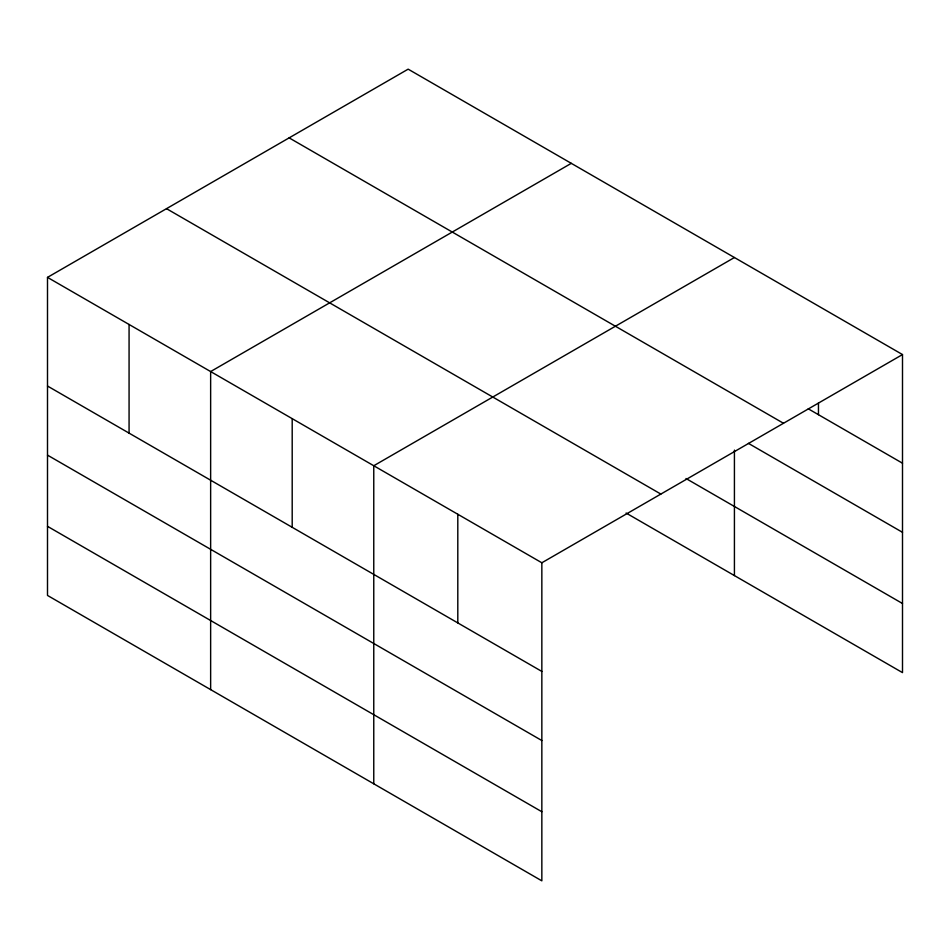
<?xml version="1.0" encoding="UTF-8"?>
<svg xmlns="http://www.w3.org/2000/svg" width="950" height="950" viewBox="0 0 950 950"><rect width="100%" height="100%" fill="white"/><g stroke="black" fill="none" stroke-linecap="round" stroke-linejoin="round"><path stroke-width="1.43" d="M541.844 740.537L541.844 562.78L47.5 277.376L47.5 595.436L541.844 880.84L541.844 740.537L47.5 455.133M626.097 513.036L902.5 672.624L902.5 354.564L408.156 69.16L47.5 277.376M571.294 163.341L210.639 371.557L210.639 689.629M734.421 257.521L373.766 465.749L373.766 783.809M541.844 562.78L902.5 354.564M808.272 408.809L902.5 463.208M289.144 137.869L783.489 423.272M748.434 443.365L902.5 532.321M685.995 478.515L902.5 603.511M166.511 208.667L660.856 494.071M47.5 386.032L541.844 671.436M47.5 526.336L541.844 811.739M818.461 402.942L818.461 414.699M734.421 450.11L734.421 575.581M457.805 514.271L457.805 622.915M292.196 418.653L292.196 527.309M129.069 324.473L129.069 433.117"/></g></svg>
